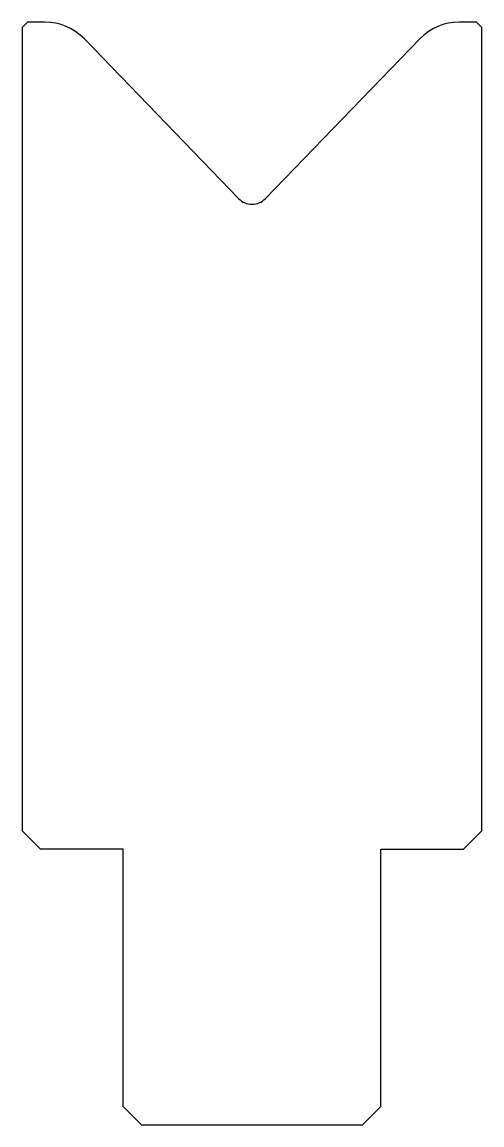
# Model space of a CAD drawing. Header units: millimetres. Extents: x 1638.9 to 1663.9, y 872 to 932.
import ezdxf

# ---------------------------------------------------------------- set-up
doc = ezdxf.new("R2010")
doc.units = ezdxf.units.MM
doc.layers.add('PREDEFINITO', color=7, linetype='Continuous')

msp = doc.modelspace()

# ---------------------------------------------------------------- linework, layer by layer
at = {"layer": 'PREDEFINITO'}
for p, q in [((1639.2, 932.044), (1638.9, 931.744)), ((1640.127, 932.044), (1639.2, 932.044)), ((1663.6, 932.044), (1662.673, 932.044)), ((1663.9, 931.744), (1663.6, 932.044)), ((1638.9, 931.744), (1638.9, 888.044)), ((1663.9, 888.044), (1663.9, 931.744)), ((1650.68, 922.434), (1642.285, 931.128)), ((1660.515, 931.128), (1652.119, 922.434)), ((1638.9, 888.044), (1639.9, 887.044)), ((1663.9, 888.044), (1662.9, 887.044)), ((1644.4, 887.044), (1639.9, 887.044)), ((1644.4, 873.044), (1644.4, 887.044)), ((1658.4, 873.044), (1658.4, 887.044)), ((1658.4, 887.044), (1662.9, 887.044)), ((1644.4, 873.044), (1645.4, 872.044)), ((1657.4, 872.044), (1658.4, 873.044)), ((1645.4, 872.044), (1657.4, 872.044))]:
    msp.add_line(p, q, dxfattribs=at)
for centre, radius, start, end in [((1640.127, 929.044), 3, 44, 90), ((1662.673, 929.044), 3, 90, 136), ((1651.4, 923.129), 1, 224, 316)]:
    msp.add_arc(centre, radius, start, end, dxfattribs=at)

doc.saveas('drawing.dxf')
